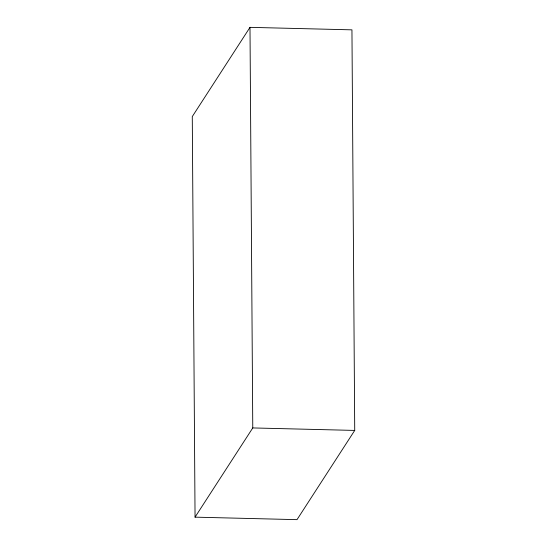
<?xml version="1.0" encoding="UTF-8"?>
<svg xmlns="http://www.w3.org/2000/svg" width="547" height="547" viewBox="0 0 547 547"><rect width="100%" height="100%" fill="white"/><g stroke="black" fill="none" stroke-linecap="round" stroke-linejoin="round"><path stroke-width="0.82" d="M249.993 27.35L192.277 116.579L195.053 517.154L297.007 519.65L354.723 430.421L351.947 29.846L249.993 27.35L252.769 427.932L195.053 517.154M252.769 427.932L354.723 430.421"/></g></svg>
